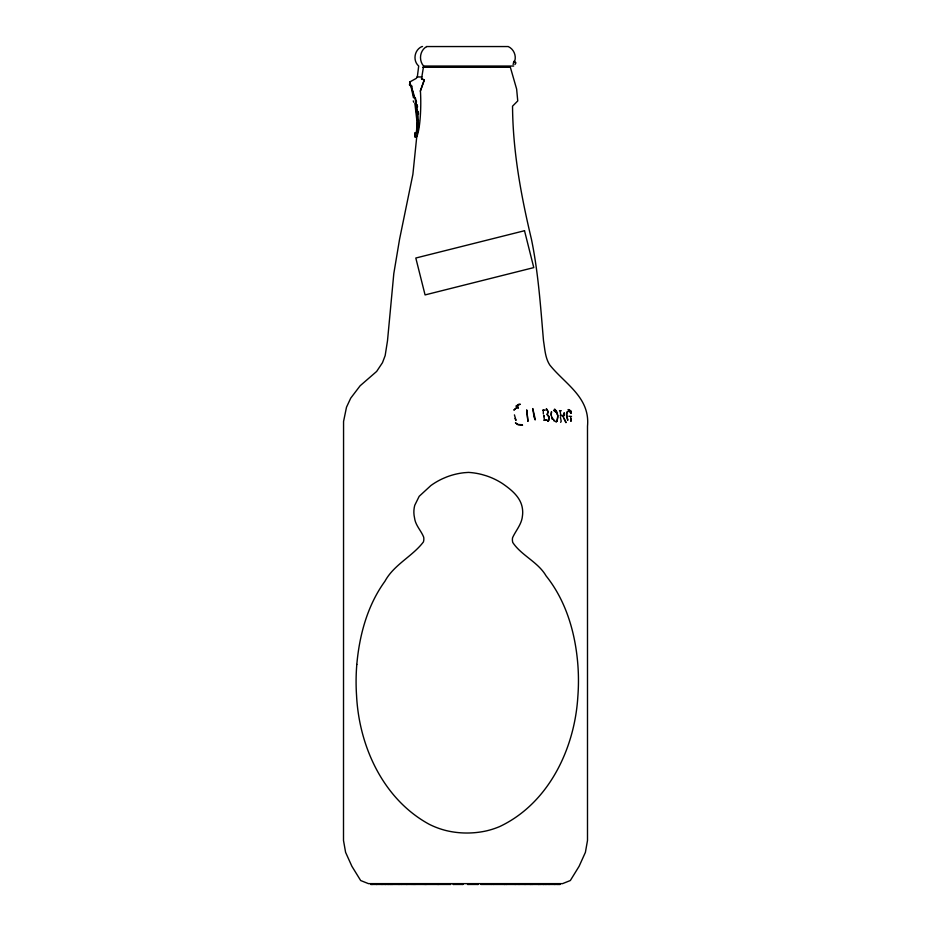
<?xml version="1.0" encoding="UTF-8"?>
<svg xmlns="http://www.w3.org/2000/svg" width="931" height="931" viewBox="0 0 931 931"><rect width="100%" height="100%" fill="white"/><g stroke="black" fill="none" stroke-linecap="round" stroke-linejoin="round"><path stroke-width="1.4" d="M414.877 103.422L416.925 121.018L416.634 130.037L416.145 132.889L415.075 133.075L414.947 136.671L416.436 137.113A33.027 5.225 -89.3 0 0 420.428 91.098L424.292 79.926L421.522 78.832L423.605 66.043A12.091 10.741 90 0 1 426.759 46.55M415.889 137.113L414.958 136.682L415.063 133.075L416.611 132.889C420.731 116.887 415.878 100.048 410.757 84.977L412.049 86.28M418.461 120.076L412.887 174.33L399.562 239.244L393.813 273.551L387.494 340.804L385.155 355.619L382.478 362.671L376.648 371.434L360.134 385.771L350.708 398.165L346.495 407.219L343.562 421.475L343.504 840.507L345.599 852.354L351.883 866.272L360.669 880.528L368.443 883.635L562.557 883.635L570.331 880.528L579.117 866.272L585.401 852.354L587.496 840.507L587.496 426.282C590.301 397.362 564.989 384.038 549.744 364.952C545.112 357.725 544.879 348.997 543.506 340.804C540.585 306.823 538.339 272.725 531.438 239.244C521.046 195.626 512.806 151.125 512.539 106.169L517.752 100.932L516.635 89.085L510.363 67.288L422.837 67.288M418.252 128.699L418.554 126.011M551.687 412.002C548.953 418.263 558.228 422.383 553.736 420.707M424.292 79.926L420.265 91.063M551.28 411.909L551.222 415.319M417.821 130.992L417.286 132.889L415.075 133.075M513.435 62.901L514.145 61.109L513.097 64.565M514.924 64.565L515.914 62.901L514.715 61.109C516.554 55.499 513.598 48.936 508.21 46.55L426.549 46.55M562.859 416.669L563.918 415.307L564 412.922M413.48 97.825L410.967 86.28L409.5 84.814L410.164 83.802L409.652 82.044L416.204 78.413L417.321 76.959L418.694 66.043C412.491 60.608 414.411 49.715 421.952 46.55L422.523 46.55M560.66 422.348L561.195 421.231L560.381 417.065M568.922 416.262L571.529 416.413M415.738 133.075L416.832 132.889L417.321 130.037L417.6 121.018L415.552 103.422M423.605 66.043L513.668 66.043M416.972 76.959L421.941 76.959M522.303 424.722L517.927 424.501L515.425 422.895L518.02 424.664L522.559 425.199M491.94 884.45L491.94 883.635L492.01 884.45L480.885 884.45L480.943 883.635M542.726 410.129L544.03 410.152M543.902 420.312L547.114 419.974L544.356 420.184L543.995 415.401L543.681 416.669M559.484 410.652L560.648 410.699M560.218 415.598L562.557 415.494L560.788 415.54L560.113 410.757L561.184 410.804M543.343 413.958L543.25 410.234L545.159 410.222M414.958 136.682L416.273 137.113M421.522 78.832L424.117 79.926M415.284 136.682L416.052 137.113M555.446 409.873L554.492 409.151L556.715 411.572L557.82 415.598L557.122 420.649L557.902 416.646M569.9 411.758L570.982 412.945L569.981 411.746M555.272 409.745L557.785 415.61M535.092 419.869L534.033 416.727M535.325 419.544L532.753 408.558L534.033 416.669M555.307 411.549L553.689 410.222L555.691 412.002M514.994 418.485L516.007 420.416L514.424 414.865M563.883 418.426L565.908 422.662M552.292 419.346L551.641 417.623M413.248 100.932L413.818 102.282M567.642 420.125C566.944 417.588 564.931 412.002 568.469 411.025C565.454 412.48 567.293 417.449 567.91 420.021M566.06 422.395L563.22 416.599L564.221 415.261L564.302 412.968M409.652 82.044L410.164 83.802L409.5 84.814L411.386 86.28L413.853 96.603M415.319 97.825L416.506 102.026M417.123 104.609L417.542 106.995M418.24 111.778L418.508 114.176M570.738 417.949L570.971 421.382L570.761 417.879M560.113 883.635L560.113 884.45L492.674 884.45L492.674 883.635M559.682 883.635L559.682 884.45M558.193 883.635L558.193 884.45M557.797 883.635L557.797 884.45M554.888 883.635L554.888 884.45M554.725 883.635L554.725 884.45M549.092 883.635L549.092 884.45M548.987 883.635L548.987 884.45M546.125 883.635L546.125 884.45M545.694 883.635L545.694 884.45M543.855 883.635L543.855 884.45M543.471 883.635L543.471 884.45M540.224 883.635L540.224 884.45M539.433 883.635L539.433 884.45M538.607 883.635L538.607 884.45M538.455 883.635L538.455 884.45M530.67 883.635L530.67 884.45M530.17 883.635L530.17 884.45M525.456 883.635L525.456 884.45M524.712 883.635L524.712 884.45M519.114 883.635L519.114 884.45M518.881 883.635L518.881 884.45M515.425 883.635L515.425 884.45M514.971 883.635L514.971 884.45M506.394 883.635L506.394 884.45M505.905 883.635L505.905 884.45M504.579 883.635L504.579 884.45M504.369 883.635L504.369 884.45M493.104 883.635L493.104 884.45M478.266 883.635L478.266 884.45L467.583 884.45L467.583 883.635M477.696 883.635L477.696 884.45M468.084 883.635L468.084 884.45M462.986 883.635L462.986 884.45L453.222 884.45L453.222 883.635M462.637 883.635L462.637 884.45M453.63 883.635L453.63 884.45M450.546 883.635L450.546 884.45L370.782 884.45L370.782 883.635M450.371 883.635L450.371 884.45M438.687 883.635L438.687 884.45M438.641 883.635L438.501 884.45M437.5 883.635L437.5 884.45M426.538 883.635L426.538 884.45M425.537 883.635L425.537 884.45M425.316 883.635L425.316 884.45M424.268 883.635L424.268 884.45M415.017 883.635L415.017 884.45M414.889 883.635L414.889 884.45M413.341 883.635L413.341 884.45M411.991 883.635L411.991 884.45M406.998 883.635L406.998 884.45M406.3 883.635L406.3 884.45M401.436 883.635L401.587 884.45M399.504 883.635L399.504 884.45M398.352 883.635L398.352 884.45M392.102 883.635L392.102 884.45M391.893 883.635L391.893 884.45M390.764 883.635L390.764 884.45M390.008 883.635L390.008 884.45M388.564 883.635L388.564 884.45M387.971 883.635L387.971 884.45M385.411 883.635L385.411 884.45M385.178 883.635L385.178 884.45M382.676 883.635L382.676 884.45M381.442 883.635L381.442 884.45M376.799 883.635L376.799 884.45M376.578 883.635L376.578 884.45M372.353 883.635L372.353 884.45M371.737 883.635L371.737 884.45M371.015 883.635L371.015 884.45M418.031 124.37A33.027 3.515 -89.4 0 1 417.239 131.318M527.924 421.196L526.748 410.106L527.924 421.196M549.383 417.786L548.429 420.812L549.197 416.611L547.277 414.539L548.254 411.735L546.578 409.233L548.103 411.665L547.056 414.516L549.383 417.786M356.806 664.443L356.794 664.629A79.88 30.572 -90 0 0 356.561 695.632C359.11 746.394 383.153 799.135 429.144 824.249A85.303 82.94 -90 0 0 446.077 830.557C459.344 833.769 473.402 833.827 486.704 830.824A85.477 83.115 -90 0 0 499.598 826.6C548.464 803.581 574.613 748.978 577.814 696.97A80.194 30.688 90 0 0 577.93 665.781C575.591 633.767 566.42 601.333 546.101 575.917C538.013 561.928 521.29 555.446 512.783 542.505A9.391 8.67 -90 0 1 512.597 537.653C515.844 530.484 521.709 524.328 522.442 515.972A22.007 18.76 -90 0 0 522.396 508.442C520.79 497.119 511.072 489.508 502.263 483.433A72.769 70.756 90 0 0 486.098 475.741L481.793 474.484A70.209 70 -90 0 0 468.537 472.401L464.034 472.727A70.267 70.046 90 0 0 446.647 476.975L442.516 478.732A72.362 70.36 90 0 0 430.913 485.517L419.183 496.316L414.749 505.3A23.869 22.053 90 0 0 414.516 517.787C415.389 525.34 421.056 530.472 423.663 537.094A9.391 8.67 -90 0 1 423.407 541.947C412.619 556.273 393.941 564.593 384.945 581.247C367.419 605.394 359.424 635.058 356.806 664.443M518.067 408.115L517.659 406.568L518.067 408.115M516.577 407.755L514.028 409.954L516.577 407.755M516.17 406.091L520.348 404.252L518.59 404.298L516.17 406.091M557.204 420.533L556.587 421.44L557.204 420.533M556.703 421.289L555.923 421.976L556.657 421.336M548.557 420.672L547.859 421.312L548.557 420.672M524.514 230.725L415.808 258.027L425.071 294.918L533.777 267.604L524.514 230.725M568.294 409.57L570.715 410.862L571.075 412.957L570.715 410.862L568.294 409.57M546.299 409.093L546.834 409.372L546.299 409.093M532.032 884.45L532.032 883.635L531.927 884.45"/></g></svg>
